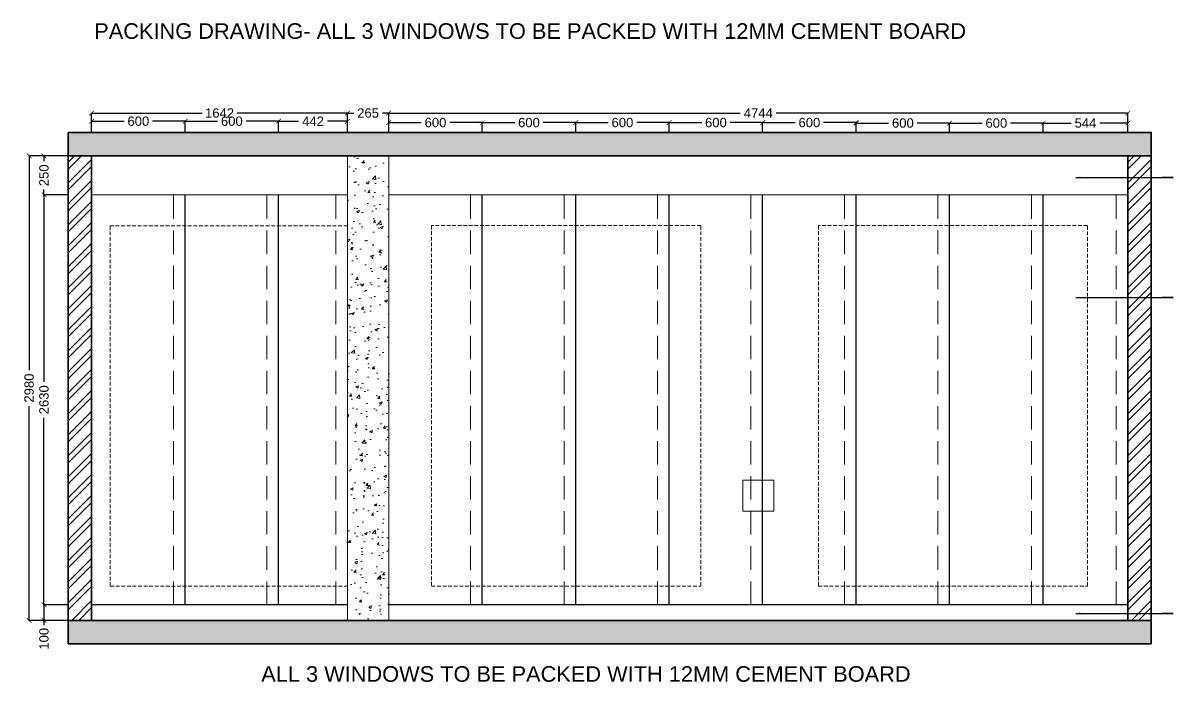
# Model space of a CAD drawing. Header units: millimetres. Extents: x 1464389 to 1998638, y -29162 to 256806.
# Drawn here: x 1586287 to 1593668, y 177134 to 181362 of the extents above; entities that cross this region are included whole.
import ezdxf

# ---------------------------------------------------------------- set-up
doc = ezdxf.new("R2010")
doc.units = ezdxf.units.MM
doc.header["$LTSCALE"] = 15
doc.header["$PDMODE"] = 35
doc.linetypes.add('DASHED', pattern=[0.75, 0.5, -0.25])
doc.linetypes.add('HIDDEN', pattern=[9.525, 6.35, -3.175])
doc.layers.get('0').update_dxf_attribs({"lineweight": 5})
for name, color, linetype, lineweight in [('dimension', 1, 'Continuous', 25), ('false ceiling', 124, 'Continuous', 9), ('Hatch', 252, 'Continuous', 15), ('LS_DR_Wall', 5, 'Continuous', 35)]:
    doc.layers.add(name, color=color, linetype=linetype, lineweight=lineweight)
doc.layers.add('Furnitures', color=7, linetype='Continuous', lineweight=25, true_color=0x753b00)
doc.layers.add('Lighting', color=7, linetype='DASHED', lineweight=9, true_color=0xff870f)
doc.layers.add('LS_DR_Skirting', color=154, linetype='Continuous')
doc.layers.add('Text', color=250, linetype='Continuous')
doc.layers.add('TEXTS', color=7, linetype='Continuous', true_color=0x636466)
doc.styles.add('ARIAL', font='arial.ttf')
doc.dimstyles.new('SC-25', dxfattribs={"dimtxt": 60, "dimasz": 30, "dimexe": 0, "dimexo": 0, "dimgap": 25, "dimtad": 0, "dimdec": 0, "dimzin": 0, "dimdsep": 46, "dimtxsty": 'ARIAL', "dimblk": 'ARCHTICK', "dimcen": 0.09, "dimdle": 3, "dimclrd": 251, "dimclre": 251, "dimclrt": 1, "dimadec": 0, "dimazin": 0, "dimtfac": 1, "dimtdec": 0, "dimtofl": 0, "dimtmove": 0, "dimatfit": 2, "dimfxl": 100, "dimtolj": 1, "dimtzin": 0, "dimarcsym": 0})

# ---------------------------------------------------------------- blocks, each defined once
blk = doc.blocks.new('_ArchTick')
at = {"color": 0, "linetype": 'ByBlock', "const_width": 0.15}
blk.add_lwpolyline([(-0.5, -0.5), (0.5, 0.5)], dxfattribs=at)
blk = doc.blocks.new('*D1569')
at = {"layer": 'Defpoints', "color": 0, "ltscale": 0.25, "transparency": 16777216}
for p in [(1593378.5, 180783.9), (1588634.5, 180659.5), (1593378.5, 180659.5)]:
    blk.add_point(p, dxfattribs=at)
at = {"layer": 'dimension', "color": 251, "lineweight": -2, "ltscale": 0.25, "transparency": 16777216}
for p, q in [((1588631.5, 180783.9), (1590890.9, 180783.9)), ((1588634.5, 180659.5), (1588634.5, 180783.9)), ((1593381.5, 180783.9), (1591122.2, 180783.9)), ((1593378.5, 180659.5), (1593378.5, 180783.9))]:
    blk.add_line(p, q, dxfattribs=at)
at = {"layer": 'dimension', "color": 251, "lineweight": -2, "ltscale": 0.25, "transparency": 16777216, "xscale": 30, "yscale": 30, "zscale": 30, "rotation": 180}
blk.add_blockref('_ArchTick', (1588634.5, 180783.9), dxfattribs=at)
at = {"layer": 'dimension', "color": 251, "lineweight": -2, "ltscale": 0.25, "transparency": 16777216, "xscale": 30, "yscale": 30, "zscale": 30}
blk.add_blockref('_ArchTick', (1593378.5, 180783.9), dxfattribs=at)
at = {"layer": 'dimension', "color": 1, "ltscale": 0.25, "transparency": 16777216, "insert": (1591006.5, 180783.9), "char_height": 60, "attachment_point": 5, "style": 'ARIAL'}
blk.add_mtext('\\A1;4744', dxfattribs=at)
blk = doc.blocks.new('*D1570')
at = {"layer": 'Defpoints', "color": 0, "ltscale": 0.25, "transparency": 16777216}
for p in [(1586577.5, 180509.5), (1586326.4, 177529.5), (1586577.5, 177529.5)]:
    blk.add_point(p, dxfattribs=at)
at = {"layer": 'dimension', "color": 251, "lineweight": -2, "ltscale": 0.25, "transparency": 16777216}
for p, q in [((1586326.4, 180512.5), (1586326.4, 179134.5)), ((1586577.5, 180509.5), (1586326.4, 180509.5)), ((1586326.4, 177526.5), (1586326.4, 178904.5)), ((1586577.5, 177529.5), (1586326.4, 177529.5))]:
    blk.add_line(p, q, dxfattribs=at)
at = {"layer": 'dimension', "color": 251, "lineweight": -2, "ltscale": 0.25, "transparency": 16777216, "xscale": 30, "yscale": 30, "zscale": 30}
for p, rotation in [((1586326.4, 180509.5), 90), ((1586326.4, 177529.5), 270)]:
    blk.add_blockref('_ArchTick', p, dxfattribs=dict(at, rotation=rotation))
at = {"layer": 'dimension', "color": 1, "ltscale": 0.25, "transparency": 16777216, "insert": (1586326.4, 179019.5), "char_height": 60, "attachment_point": 5, "rotation": 90, "style": 'ARIAL'}
blk.add_mtext('\\A1;2980', dxfattribs=at)
blk = doc.blocks.new('*D1571')
at = {"layer": 'Defpoints', "color": 0, "ltscale": 0.25, "transparency": 16777216}
for p in [(1588369.5, 180783.9), (1586727.5, 180659.5), (1588369.5, 180659.5)]:
    blk.add_point(p, dxfattribs=at)
at = {"layer": 'dimension', "color": 251, "lineweight": -2, "ltscale": 0.25, "transparency": 16777216}
for p, q in [((1586724.5, 180783.9), (1587437.1, 180783.9)), ((1586727.5, 180659.5), (1586727.5, 180783.9)), ((1588372.5, 180783.9), (1587660, 180783.9)), ((1588369.5, 180659.5), (1588369.5, 180783.9))]:
    blk.add_line(p, q, dxfattribs=at)
at = {"layer": 'dimension', "color": 251, "lineweight": -2, "ltscale": 0.25, "transparency": 16777216, "xscale": 30, "yscale": 30, "zscale": 30, "rotation": 180}
blk.add_blockref('_ArchTick', (1586727.5, 180783.9), dxfattribs=at)
at = {"layer": 'dimension', "color": 251, "lineweight": -2, "ltscale": 0.25, "transparency": 16777216, "xscale": 30, "yscale": 30, "zscale": 30}
blk.add_blockref('_ArchTick', (1588369.5, 180783.9), dxfattribs=at)
at = {"layer": 'dimension', "color": 1, "ltscale": 0.25, "transparency": 16777216, "insert": (1587548.5, 180783.9), "char_height": 60, "attachment_point": 5, "style": 'ARIAL'}
blk.add_mtext('\\A1;1642', dxfattribs=at)
blk = doc.blocks.new('*D1572')
at = {"layer": 'Defpoints', "color": 0, "ltscale": 0.25, "transparency": 16777216}
for p in [(1588634.5, 180783.9), (1588369.5, 180659.5), (1588634.5, 180659.5)]:
    blk.add_point(p, dxfattribs=at)
at = {"layer": 'dimension', "color": 251, "lineweight": -2, "ltscale": 0.25, "transparency": 16777216}
for p, q in [((1588366.5, 180783.9), (1588410, 180783.9)), ((1588369.5, 180659.5), (1588369.5, 180783.9)), ((1588637.5, 180783.9), (1588594, 180783.9)), ((1588634.5, 180659.5), (1588634.5, 180783.9))]:
    blk.add_line(p, q, dxfattribs=at)
at = {"layer": 'dimension', "color": 251, "lineweight": -2, "ltscale": 0.25, "transparency": 16777216, "xscale": 30, "yscale": 30, "zscale": 30, "rotation": 180}
blk.add_blockref('_ArchTick', (1588369.5, 180783.9), dxfattribs=at)
at = {"layer": 'dimension', "color": 251, "lineweight": -2, "ltscale": 0.25, "transparency": 16777216, "xscale": 30, "yscale": 30, "zscale": 30}
blk.add_blockref('_ArchTick', (1588634.5, 180783.9), dxfattribs=at)
at = {"layer": 'dimension', "color": 1, "ltscale": 0.25, "transparency": 16777216, "insert": (1588502, 180783.9), "char_height": 60, "attachment_point": 5, "style": 'ARIAL'}
blk.add_mtext('\\A1;265', dxfattribs=at)
blk = doc.blocks.new('*D1573')
at = {"layer": 'Defpoints', "color": 0, "ltscale": 0.25, "transparency": 16777216}
for p in [(1587327.5, 180731.5), (1586727.5, 180659.5), (1587327.5, 180659.5)]:
    blk.add_point(p, dxfattribs=at)
at = {"layer": 'dimension', "color": 251, "lineweight": -2, "ltscale": 0.25, "transparency": 16777216}
for p, q in [((1586724.5, 180731.5), (1586936.2, 180731.5)), ((1586727.5, 180659.5), (1586727.5, 180731.5)), ((1587330.5, 180731.5), (1587118.9, 180731.5)), ((1587327.5, 180659.5), (1587327.5, 180731.5))]:
    blk.add_line(p, q, dxfattribs=at)
at = {"layer": 'dimension', "color": 251, "lineweight": -2, "ltscale": 0.25, "transparency": 16777216, "xscale": 30, "yscale": 30, "zscale": 30, "rotation": 180}
blk.add_blockref('_ArchTick', (1586727.5, 180731.5), dxfattribs=at)
at = {"layer": 'dimension', "color": 251, "lineweight": -2, "ltscale": 0.25, "transparency": 16777216, "xscale": 30, "yscale": 30, "zscale": 30}
blk.add_blockref('_ArchTick', (1587327.5, 180731.5), dxfattribs=at)
at = {"layer": 'dimension', "color": 1, "ltscale": 0.25, "transparency": 16777216, "insert": (1587027.5, 180731.5), "char_height": 60, "attachment_point": 5, "style": 'ARIAL'}
blk.add_mtext('\\A1;600', dxfattribs=at)
blk = doc.blocks.new('*D1574')
at = {"layer": 'Defpoints', "color": 0, "ltscale": 0.25, "transparency": 16777216}
for p in [(1587927.5, 180731.5), (1587327.5, 180659.5), (1587927.5, 180659.5)]:
    blk.add_point(p, dxfattribs=at)
at = {"layer": 'dimension', "color": 251, "lineweight": -2, "ltscale": 0.25, "transparency": 16777216}
for p, q in [((1587324.5, 180731.5), (1587536.2, 180731.5)), ((1587327.5, 180659.5), (1587327.5, 180731.5)), ((1587930.5, 180731.5), (1587718.9, 180731.5)), ((1587927.5, 180659.5), (1587927.5, 180731.5))]:
    blk.add_line(p, q, dxfattribs=at)
at = {"layer": 'dimension', "color": 251, "lineweight": -2, "ltscale": 0.25, "transparency": 16777216, "xscale": 30, "yscale": 30, "zscale": 30, "rotation": 180}
blk.add_blockref('_ArchTick', (1587327.5, 180731.5), dxfattribs=at)
at = {"layer": 'dimension', "color": 251, "lineweight": -2, "ltscale": 0.25, "transparency": 16777216, "xscale": 30, "yscale": 30, "zscale": 30}
blk.add_blockref('_ArchTick', (1587927.5, 180731.5), dxfattribs=at)
at = {"layer": 'dimension', "color": 1, "ltscale": 0.25, "transparency": 16777216, "insert": (1587627.5, 180731.5), "char_height": 60, "attachment_point": 5, "style": 'ARIAL'}
blk.add_mtext('\\A1;600', dxfattribs=at)
blk = doc.blocks.new('*D1575')
at = {"layer": 'Defpoints', "color": 0, "ltscale": 0.25, "transparency": 16777216}
for p in [(1588369.5, 180731.5), (1587927.5, 180659.5), (1588369.5, 180659.5)]:
    blk.add_point(p, dxfattribs=at)
at = {"layer": 'dimension', "color": 251, "lineweight": -2, "ltscale": 0.25, "transparency": 16777216}
for p, q in [((1587924.5, 180731.5), (1588056.3, 180731.5)), ((1587927.5, 180659.5), (1587927.5, 180731.5)), ((1588372.5, 180731.5), (1588240.7, 180731.5)), ((1588369.5, 180659.5), (1588369.5, 180731.5))]:
    blk.add_line(p, q, dxfattribs=at)
at = {"layer": 'dimension', "color": 251, "lineweight": -2, "ltscale": 0.25, "transparency": 16777216, "xscale": 30, "yscale": 30, "zscale": 30, "rotation": 180}
blk.add_blockref('_ArchTick', (1587927.5, 180731.5), dxfattribs=at)
at = {"layer": 'dimension', "color": 251, "lineweight": -2, "ltscale": 0.25, "transparency": 16777216, "xscale": 30, "yscale": 30, "zscale": 30}
blk.add_blockref('_ArchTick', (1588369.5, 180731.5), dxfattribs=at)
at = {"layer": 'dimension', "color": 1, "ltscale": 0.25, "transparency": 16777216, "insert": (1588148.5, 180731.5), "char_height": 60, "attachment_point": 5, "style": 'ARIAL'}
blk.add_mtext('\\A1;442', dxfattribs=at)
blk = doc.blocks.new('*D1576')
at = {"layer": 'Defpoints', "color": 0, "ltscale": 0.25, "transparency": 16777216}
for p in [(1589234.5, 180722.6), (1588634.5, 180659.5), (1589234.5, 180659.5)]:
    blk.add_point(p, dxfattribs=at)
at = {"layer": 'dimension', "color": 251, "lineweight": -2, "ltscale": 0.25, "transparency": 16777216}
for p, q in [((1588631.5, 180722.6), (1588843.2, 180722.6)), ((1588634.5, 180659.5), (1588634.5, 180722.6)), ((1589237.5, 180722.6), (1589025.9, 180722.6)), ((1589234.5, 180659.5), (1589234.5, 180722.6))]:
    blk.add_line(p, q, dxfattribs=at)
at = {"layer": 'dimension', "color": 251, "lineweight": -2, "ltscale": 0.25, "transparency": 16777216, "xscale": 30, "yscale": 30, "zscale": 30, "rotation": 180}
blk.add_blockref('_ArchTick', (1588634.5, 180722.6), dxfattribs=at)
at = {"layer": 'dimension', "color": 251, "lineweight": -2, "ltscale": 0.25, "transparency": 16777216, "xscale": 30, "yscale": 30, "zscale": 30}
blk.add_blockref('_ArchTick', (1589234.5, 180722.6), dxfattribs=at)
at = {"layer": 'dimension', "color": 1, "ltscale": 0.25, "transparency": 16777216, "insert": (1588934.5, 180722.6), "char_height": 60, "attachment_point": 5, "style": 'ARIAL'}
blk.add_mtext('\\A1;600', dxfattribs=at)
blk = doc.blocks.new('*D1577')
at = {"layer": 'Defpoints', "color": 0, "ltscale": 0.25, "transparency": 16777216}
for p in [(1589834.5, 180722.6), (1589234.5, 180659.5), (1589834.5, 180659.5)]:
    blk.add_point(p, dxfattribs=at)
at = {"layer": 'dimension', "color": 251, "lineweight": -2, "ltscale": 0.25, "transparency": 16777216}
for p, q in [((1589231.5, 180722.6), (1589443.2, 180722.6)), ((1589234.5, 180659.5), (1589234.5, 180722.6)), ((1589837.5, 180722.6), (1589625.9, 180722.6)), ((1589834.5, 180659.5), (1589834.5, 180722.6))]:
    blk.add_line(p, q, dxfattribs=at)
at = {"layer": 'dimension', "color": 251, "lineweight": -2, "ltscale": 0.25, "transparency": 16777216, "xscale": 30, "yscale": 30, "zscale": 30, "rotation": 180}
blk.add_blockref('_ArchTick', (1589234.5, 180722.6), dxfattribs=at)
at = {"layer": 'dimension', "color": 251, "lineweight": -2, "ltscale": 0.25, "transparency": 16777216, "xscale": 30, "yscale": 30, "zscale": 30}
blk.add_blockref('_ArchTick', (1589834.5, 180722.6), dxfattribs=at)
at = {"layer": 'dimension', "color": 1, "ltscale": 0.25, "transparency": 16777216, "insert": (1589534.5, 180722.6), "char_height": 60, "attachment_point": 5, "style": 'ARIAL'}
blk.add_mtext('\\A1;600', dxfattribs=at)
blk = doc.blocks.new('*D1578')
at = {"layer": 'Defpoints', "color": 0, "ltscale": 0.25, "transparency": 16777216}
for p in [(1590434.5, 180722.6), (1589834.5, 180659.5), (1590434.5, 180659.5)]:
    blk.add_point(p, dxfattribs=at)
at = {"layer": 'dimension', "color": 251, "lineweight": -2, "ltscale": 0.25, "transparency": 16777216}
for p, q in [((1589831.5, 180722.6), (1590043.2, 180722.6)), ((1589834.5, 180659.5), (1589834.5, 180722.6)), ((1590437.5, 180722.6), (1590225.9, 180722.6)), ((1590434.5, 180659.5), (1590434.5, 180722.6))]:
    blk.add_line(p, q, dxfattribs=at)
at = {"layer": 'dimension', "color": 251, "lineweight": -2, "ltscale": 0.25, "transparency": 16777216, "xscale": 30, "yscale": 30, "zscale": 30, "rotation": 180}
blk.add_blockref('_ArchTick', (1589834.5, 180722.6), dxfattribs=at)
at = {"layer": 'dimension', "color": 251, "lineweight": -2, "ltscale": 0.25, "transparency": 16777216, "xscale": 30, "yscale": 30, "zscale": 30}
blk.add_blockref('_ArchTick', (1590434.5, 180722.6), dxfattribs=at)
at = {"layer": 'dimension', "color": 1, "ltscale": 0.25, "transparency": 16777216, "insert": (1590134.5, 180722.6), "char_height": 60, "attachment_point": 5, "style": 'ARIAL'}
blk.add_mtext('\\A1;600', dxfattribs=at)
blk = doc.blocks.new('*D1579')
at = {"layer": 'Defpoints', "color": 0, "ltscale": 0.25, "transparency": 16777216}
for p in [(1591034.5, 180722.6), (1590434.5, 180659.5), (1591034.5, 180659.5)]:
    blk.add_point(p, dxfattribs=at)
at = {"layer": 'dimension', "color": 251, "lineweight": -2, "ltscale": 0.25, "transparency": 16777216}
for p, q in [((1590431.5, 180722.6), (1590643.2, 180722.6)), ((1590434.5, 180659.5), (1590434.5, 180722.6)), ((1591037.5, 180722.6), (1590825.9, 180722.6)), ((1591034.5, 180659.5), (1591034.5, 180722.6))]:
    blk.add_line(p, q, dxfattribs=at)
at = {"layer": 'dimension', "color": 251, "lineweight": -2, "ltscale": 0.25, "transparency": 16777216, "xscale": 30, "yscale": 30, "zscale": 30, "rotation": 180}
blk.add_blockref('_ArchTick', (1590434.5, 180722.6), dxfattribs=at)
at = {"layer": 'dimension', "color": 251, "lineweight": -2, "ltscale": 0.25, "transparency": 16777216, "xscale": 30, "yscale": 30, "zscale": 30}
blk.add_blockref('_ArchTick', (1591034.5, 180722.6), dxfattribs=at)
at = {"layer": 'dimension', "color": 1, "ltscale": 0.25, "transparency": 16777216, "insert": (1590734.5, 180722.6), "char_height": 60, "attachment_point": 5, "style": 'ARIAL'}
blk.add_mtext('\\A1;600', dxfattribs=at)
blk = doc.blocks.new('*D1580')
at = {"layer": 'Defpoints', "color": 0, "ltscale": 0.25, "transparency": 16777216}
for p in [(1591634.5, 180722.6), (1591034.5, 180659.5), (1591634.5, 180659.5)]:
    blk.add_point(p, dxfattribs=at)
at = {"layer": 'dimension', "color": 251, "lineweight": -2, "ltscale": 0.25, "transparency": 16777216}
for p, q in [((1591031.5, 180722.6), (1591243.2, 180722.6)), ((1591034.5, 180659.5), (1591034.5, 180722.6)), ((1591637.5, 180722.6), (1591425.9, 180722.6)), ((1591634.5, 180659.5), (1591634.5, 180722.6))]:
    blk.add_line(p, q, dxfattribs=at)
at = {"layer": 'dimension', "color": 251, "lineweight": -2, "ltscale": 0.25, "transparency": 16777216, "xscale": 30, "yscale": 30, "zscale": 30, "rotation": 180}
blk.add_blockref('_ArchTick', (1591034.5, 180722.6), dxfattribs=at)
at = {"layer": 'dimension', "color": 251, "lineweight": -2, "ltscale": 0.25, "transparency": 16777216, "xscale": 30, "yscale": 30, "zscale": 30}
blk.add_blockref('_ArchTick', (1591634.5, 180722.6), dxfattribs=at)
at = {"layer": 'dimension', "color": 1, "ltscale": 0.25, "transparency": 16777216, "insert": (1591334.5, 180722.6), "char_height": 60, "attachment_point": 5, "style": 'ARIAL'}
blk.add_mtext('\\A1;600', dxfattribs=at)
blk = doc.blocks.new('*D1581')
at = {"layer": 'Defpoints', "color": 0, "ltscale": 0.25, "transparency": 16777216}
for p in [(1592234.5, 180719.7), (1591634.5, 180659.5), (1592234.5, 180659.5)]:
    blk.add_point(p, dxfattribs=at)
at = {"layer": 'dimension', "color": 251, "lineweight": -2, "ltscale": 0.25, "transparency": 16777216}
for p, q in [((1591631.5, 180719.7), (1591843.2, 180719.7)), ((1591634.5, 180659.5), (1591634.5, 180719.7)), ((1592237.5, 180719.7), (1592025.9, 180719.7)), ((1592234.5, 180659.5), (1592234.5, 180719.7))]:
    blk.add_line(p, q, dxfattribs=at)
at = {"layer": 'dimension', "color": 251, "lineweight": -2, "ltscale": 0.25, "transparency": 16777216, "xscale": 30, "yscale": 30, "zscale": 30, "rotation": 180}
blk.add_blockref('_ArchTick', (1591634.5, 180719.7), dxfattribs=at)
at = {"layer": 'dimension', "color": 251, "lineweight": -2, "ltscale": 0.25, "transparency": 16777216, "xscale": 30, "yscale": 30, "zscale": 30}
blk.add_blockref('_ArchTick', (1592234.5, 180719.7), dxfattribs=at)
at = {"layer": 'dimension', "color": 1, "ltscale": 0.25, "transparency": 16777216, "insert": (1591934.5, 180719.7), "char_height": 60, "attachment_point": 5, "style": 'ARIAL'}
blk.add_mtext('\\A1;600', dxfattribs=at)
blk = doc.blocks.new('*D1582')
at = {"layer": 'Defpoints', "color": 0, "ltscale": 0.25, "transparency": 16777216}
for p in [(1592834.5, 180719.7), (1592234.5, 180659.5), (1592834.5, 180659.5)]:
    blk.add_point(p, dxfattribs=at)
at = {"layer": 'dimension', "color": 251, "lineweight": -2, "ltscale": 0.25, "transparency": 16777216}
for p, q in [((1592231.5, 180719.7), (1592443.2, 180719.7)), ((1592234.5, 180659.5), (1592234.5, 180719.7)), ((1592837.5, 180719.7), (1592625.9, 180719.7)), ((1592834.5, 180659.5), (1592834.5, 180719.7))]:
    blk.add_line(p, q, dxfattribs=at)
at = {"layer": 'dimension', "color": 251, "lineweight": -2, "ltscale": 0.25, "transparency": 16777216, "xscale": 30, "yscale": 30, "zscale": 30, "rotation": 180}
blk.add_blockref('_ArchTick', (1592234.5, 180719.7), dxfattribs=at)
at = {"layer": 'dimension', "color": 251, "lineweight": -2, "ltscale": 0.25, "transparency": 16777216, "xscale": 30, "yscale": 30, "zscale": 30}
blk.add_blockref('_ArchTick', (1592834.5, 180719.7), dxfattribs=at)
at = {"layer": 'dimension', "color": 1, "ltscale": 0.25, "transparency": 16777216, "insert": (1592534.5, 180719.7), "char_height": 60, "attachment_point": 5, "style": 'ARIAL'}
blk.add_mtext('\\A1;600', dxfattribs=at)
blk = doc.blocks.new('*D1583')
at = {"layer": 'Defpoints', "color": 0, "ltscale": 0.25, "transparency": 16777216}
for p in [(1593378.5, 180719.7), (1592834.5, 180659.5), (1593378.5, 180659.5)]:
    blk.add_point(p, dxfattribs=at)
at = {"layer": 'dimension', "color": 251, "lineweight": -2, "ltscale": 0.25, "transparency": 16777216}
for p, q in [((1592831.5, 180719.7), (1593015.4, 180719.7)), ((1592834.5, 180659.5), (1592834.5, 180719.7)), ((1593381.5, 180719.7), (1593197.7, 180719.7)), ((1593378.5, 180659.5), (1593378.5, 180719.7))]:
    blk.add_line(p, q, dxfattribs=at)
at = {"layer": 'dimension', "color": 251, "lineweight": -2, "ltscale": 0.25, "transparency": 16777216, "xscale": 30, "yscale": 30, "zscale": 30, "rotation": 180}
blk.add_blockref('_ArchTick', (1592834.5, 180719.7), dxfattribs=at)
at = {"layer": 'dimension', "color": 251, "lineweight": -2, "ltscale": 0.25, "transparency": 16777216, "xscale": 30, "yscale": 30, "zscale": 30}
blk.add_blockref('_ArchTick', (1593378.5, 180719.7), dxfattribs=at)
at = {"layer": 'dimension', "color": 1, "ltscale": 0.25, "transparency": 16777216, "insert": (1593106.5, 180719.7), "char_height": 60, "attachment_point": 5, "style": 'ARIAL'}
blk.add_mtext('\\A1;544', dxfattribs=at)
blk = doc.blocks.new('*D1642')
at = {"color": 251, "lineweight": -2, "ltscale": 0.25, "transparency": 16777216}
for p, q in [((1586421.7, 180262.5), (1586421.7, 179059.5)), ((1586577.5, 180259.5), (1586421.7, 180259.5)), ((1586421.7, 177626.5), (1586421.7, 178829.5)), ((1586577.5, 177629.5), (1586421.7, 177629.5))]:
    blk.add_line(p, q, dxfattribs=at)
at = {"layer": 'Defpoints', "color": 0, "ltscale": 0.25, "transparency": 16777216}
for p in [(1586577.5, 180259.5), (1586421.7, 177629.5), (1586577.5, 177629.5)]:
    blk.add_point(p, dxfattribs=at)
at = {"color": 251, "lineweight": -2, "ltscale": 0.25, "transparency": 16777216, "xscale": 30, "yscale": 30, "zscale": 30}
for p, rotation in [((1586421.7, 180259.5), 90), ((1586421.7, 177629.5), 270)]:
    blk.add_blockref('_ArchTick', p, dxfattribs=dict(at, rotation=rotation))
at = {"color": 1, "ltscale": 0.25, "transparency": 16777216, "insert": (1586421.7, 178944.5), "char_height": 60, "attachment_point": 5, "rotation": 90, "style": 'ARIAL'}
blk.add_mtext('\\A1;2630', dxfattribs=at)
blk = doc.blocks.new('*D1643')
at = {"color": 251, "lineweight": -2, "ltscale": 0.25, "transparency": 16777216}
for p, q in [((1586421.7, 177632.5), (1586421.7, 177529.5)), ((1586577.5, 177629.5), (1586421.7, 177629.5)), ((1586577.5, 177529.5), (1586421.7, 177529.5)), ((1586421.7, 177529.5), (1586421.7, 177499.5))]:
    blk.add_line(p, q, dxfattribs=at)
at = {"layer": 'Defpoints', "color": 0, "ltscale": 0.25, "transparency": 16777216}
for p in [(1586577.5, 177629.5), (1586421.7, 177529.5), (1586577.5, 177529.5)]:
    blk.add_point(p, dxfattribs=at)
at = {"color": 251, "lineweight": -2, "ltscale": 0.25, "transparency": 16777216, "xscale": 30, "yscale": 30, "zscale": 30}
for p, rotation in [((1586421.7, 177629.5), 90), ((1586421.7, 177529.5), 270)]:
    blk.add_blockref('_ArchTick', p, dxfattribs=dict(at, rotation=rotation))
at = {"color": 1, "ltscale": 0.25, "transparency": 16777216, "insert": (1586421.7, 177411.2), "char_height": 60, "attachment_point": 5, "rotation": 90, "style": 'ARIAL'}
blk.add_mtext('\\A1;100', dxfattribs=at)
blk = doc.blocks.new('*D1644')
at = {"color": 251, "lineweight": -2, "ltscale": 0.25, "transparency": 16777216}
for p, q in [((1586421.7, 180512.5), (1586421.7, 180476.2)), ((1586577.5, 180509.5), (1586421.7, 180509.5)), ((1586421.7, 180256.5), (1586421.7, 180292.8)), ((1586577.5, 180259.5), (1586421.7, 180259.5))]:
    blk.add_line(p, q, dxfattribs=at)
at = {"layer": 'Defpoints', "color": 0, "ltscale": 0.25, "transparency": 16777216}
for p in [(1586421.7, 180509.5), (1586577.5, 180509.5), (1586577.5, 180259.5)]:
    blk.add_point(p, dxfattribs=at)
at = {"color": 251, "lineweight": -2, "ltscale": 0.25, "transparency": 16777216, "xscale": 30, "yscale": 30, "zscale": 30}
for p, rotation in [((1586421.7, 180509.5), 90), ((1586421.7, 180259.5), 270)]:
    blk.add_blockref('_ArchTick', p, dxfattribs=dict(at, rotation=rotation))
at = {"color": 1, "ltscale": 0.25, "transparency": 16777216, "insert": (1586421.7, 180384.5), "char_height": 60, "attachment_point": 5, "rotation": 90, "style": 'ARIAL'}
blk.add_mtext('\\A1;250', dxfattribs=at)

msp = doc.modelspace()

# ---------------------------------------------------------------- hatches: boundary and pattern name
at = {"layer": 'Hatch', "ltscale": 0.25}
h = msp.add_hatch(dxfattribs=at)
h.set_pattern_fill('AR-CONC', color=256)
h.set_pattern_definition([(50, (360427.74, 306207.93), (182.184669, -15.939086), [19.05, -209.55]), (355, (360427.74, 306207.93), (-35.243421, 191.056845), [15.24, -167.640584]), (100.451445, (360442.92, 306206.6), (146.941247, 175.117752), [16.19001, -178.090245]), (46.1842, (360427.74, 306258.73), (271.07904, -42.042328), [28.575, -314.325]), (96.635558, (360450.33, 306255.23), (237.404134, 247.426125), [24.285023, -267.13561]), (351.18415, (360427.74, 306258.73), (237.404134, 247.426125), [22.85997, -251.45973]), (21, (360453.14, 306246.03), (151.614391, -102.265198), [19.05, -209.55]), (326, (360453.14, 306246.03), (61.802028, 184.187966), [15.24, -167.64]), (71.451445, (360465.77, 306237.51), (213.41642, 81.92277), [16.19001, -178.089938]), (37.5, (360427.74, 306207.935), (3.0886033, 84.555039), [0, -165.608, 0, -170.18, 0, -168.275]), (7.5, (360427.74, 306207.935), (66.8196625, 100.180575), [0, -97.028, 0, -161.798, 0, -64.135]), (327.5, (360371.1, 306207.935), (135.590595, -5.728744), [0, -63.5, 0, -198.12, 0, -262.89]), (317.5, (360345.7, 306207.93), (148.129181, 25.426491), [0, -82.55, 0, -131.572, 0, -186.69])])
h.paths.add_polyline_path([(1593528.5, 180659.5), (1586577.5, 180659.5), (1586577.5, 180509.5), (1593528.5, 180509.5)])
h = msp.add_hatch(dxfattribs=at)
h.set_pattern_fill('ANSI32', color=256, scale=10)
h.set_pattern_definition([(45, (360427.74, 306207.935), (-67.351921, 67.351921), []), (45, (360472.64, 306207.935), (-67.351921, 67.351921), [])])
h.paths.add_polyline_path([(1586727.5, 180509.5), (1586577.5, 180509.5), (1586577.5, 177529.5), (1586727.5, 177529.5)])
h = msp.add_hatch(dxfattribs=at)
h.set_pattern_fill('AR-CONC', color=256)
h.set_pattern_definition([(50, (354501.48, 312859.51), (182.184669, -15.939086), [19.05, -209.55]), (355, (354501.48, 312859.51), (-35.243421, 191.056845), [15.24, -167.640584]), (100.451445, (354516.66, 312858.18), (146.941247, 175.117752), [16.19001, -178.090245]), (46.1842, (354501.48, 312910.3), (271.07904, -42.042328), [28.575, -314.325]), (96.635558, (354524.07, 312906.8), (237.404134, 247.426125), [24.285023, -267.13561]), (351.18415, (354501.48, 312910.3), (237.404134, 247.426125), [22.85997, -251.45973]), (21, (354526.88, 312897.61), (151.614391, -102.265198), [19.05, -209.55]), (326, (354526.88, 312897.61), (61.802028, 184.187966), [15.24, -167.64]), (71.451445, (354539.52, 312889.09), (213.41642, 81.92277), [16.19001, -178.089938]), (37.5, (354501.48, 312859.51), (3.0886033, 84.555039), [0, -165.608, 0, -170.18, 0, -168.275]), (7.5, (354501.48, 312859.51), (66.8196625, 100.180575), [0, -97.028, 0, -161.798, 0, -64.135]), (327.5, (354444.84, 312859.51), (135.590595, -5.728744), [0, -63.5, 0, -198.12, 0, -262.89]), (317.5, (354419.44, 312859.51), (148.129181, 25.426491), [0, -82.55, 0, -131.572, 0, -186.69])])
h.paths.add_polyline_path([(1588634.5, 180509.5), (1588369.5, 180509.5), (1588369.5, 177529.5), (1588634.5, 177529.5)])
h = msp.add_hatch(dxfattribs=at)
h.set_pattern_fill('ANSI32', color=256, scale=10)
h.set_pattern_definition([(45, (367228.74, 306207.935), (-67.351921, 67.351921), []), (45, (367273.64, 306207.935), (-67.351921, 67.351921), [])])
h.paths.add_polyline_path([(1593528.5, 180509.5), (1593378.5, 180509.5), (1593378.5, 177529.5), (1593528.5, 177529.5)])
h = msp.add_hatch(dxfattribs=at)
h.set_pattern_fill('AR-CONC', color=256)
h.set_pattern_definition([(50, (360427.74, 303077.93), (182.184669, -15.939086), [19.05, -209.55]), (355, (360427.74, 303077.93), (-35.243421, 191.056845), [15.24, -167.640584]), (100.451445, (360442.92, 303076.6), (146.941247, 175.117752), [16.19001, -178.090245]), (46.1842, (360427.74, 303128.73), (271.07904, -42.042328), [28.575, -314.325]), (96.635558, (360450.33, 303125.23), (237.404134, 247.426125), [24.285023, -267.13561]), (351.18415, (360427.74, 303128.73), (237.404134, 247.426125), [22.85997, -251.45973]), (21, (360453.14, 303116.03), (151.614391, -102.265198), [19.05, -209.55]), (326, (360453.14, 303116.03), (61.802028, 184.187966), [15.24, -167.64]), (71.451445, (360465.77, 303107.51), (213.41642, 81.92277), [16.19001, -178.089938]), (37.5, (360427.74, 303077.935), (3.0886033, 84.555039), [0, -165.608, 0, -170.18, 0, -168.275]), (7.5, (360427.74, 303077.935), (66.8196625, 100.180575), [0, -97.028, 0, -161.798, 0, -64.135]), (327.5, (360371.1, 303077.935), (135.590595, -5.728744), [0, -63.5, 0, -198.12, 0, -262.89]), (317.5, (360345.7, 303077.93), (148.129181, 25.426491), [0, -82.55, 0, -131.572, 0, -186.69])])
h.paths.add_polyline_path([(1593528.5, 177529.5), (1586577.5, 177529.5), (1586577.5, 177379.5), (1593528.5, 177379.5)])

# ---------------------------------------------------------------- linework, layer by layer
for p, q in [((1586727.5, 180509.5), (1586727.5, 177529.5)), ((1588369.5, 180509.5), (1586727.5, 180509.5)), ((1586727.5, 177529.5), (1586727.5, 180509.5)), ((1588369.5, 180509.5), (1588369.5, 177749.5)), ((1588369.5, 177529.5), (1588369.5, 180509.5)), ((1588634.5, 180509.5), (1588634.5, 177529.5)), ((1593378.5, 180509.5), (1588634.5, 180509.5)), ((1593378.5, 180509.5), (1593378.5, 177529.5)), ((1588369.5, 177529.5), (1586727.5, 177529.5)), ((1593378.5, 177529.5), (1588634.5, 177529.5))]:
    msp.add_line(p, q)
at = {"ltscale": 0.25}
msp.add_lwpolyline([(1588369.5, 180509.5), (1588634.5, 180509.5), (1588634.5, 177529.5), (1588369.5, 177529.5)], close=True, dxfattribs=at)
msp.add_lwpolyline([(1591106.5, 178429.5), (1591106.5, 178229.5), (1590906.5, 178229.5), (1590906.5, 178429.5)], close=True)
at = {"layer": 'false ceiling', "ltscale": 0.25}
for p, q in [((1586727.5, 180259.5), (1588369.5, 180259.5)), ((1588634.5, 180259.5), (1593378.5, 180259.5))]:
    msp.add_line(p, q, dxfattribs=at)
at = {"layer": 'Furnitures', "ltscale": 0.25}
for p, q in [((1587327.5, 177629.5), (1587327.5, 180259.5)), ((1587927.5, 177629.5), (1587927.5, 180259.5)), ((1589234.5, 177629.5), (1589234.5, 180259.5)), ((1589834.5, 177629.5), (1589834.5, 180259.5)), ((1590434.5, 177629.5), (1590434.5, 180259.5)), ((1591034.5, 177629.5), (1591034.5, 180259.5)), ((1591634.5, 177629.5), (1591634.5, 180259.5)), ((1592234.5, 177629.5), (1592234.5, 180259.5)), ((1592834.5, 177629.5), (1592834.5, 180259.5)), ((1593378.5, 177629.5), (1593378.5, 180259.5))]:
    msp.add_line(p, q, dxfattribs=at)
at = {"layer": 'Hatch', "linetype": 'HIDDEN', "ltscale": 0.25}
for points in [[(1588369.5, 180059.5), (1586847.5, 180059.5), (1586847.5, 177749.5), (1588369.5, 177749.5)], [(1590637.5, 180061.5), (1588909.5, 180061.5), (1588909.5, 177749.5), (1590637.5, 177749.5)], [(1593118.5, 180061.5), (1591392.5, 180061.5), (1591392.5, 177749.5), (1593118.5, 177749.5)]]:
    msp.add_lwpolyline(points, close=True, dxfattribs=at)
at = {"layer": 'Lighting', "ltscale": 20}
for p, q in [((1587252.5, 177629.5), (1587252.5, 180259.5)), ((1587852.5, 177629.5), (1587852.5, 180259.5)), ((1588294.5, 177629.5), (1588294.5, 180259.5)), ((1589159.5, 177629.5), (1589159.5, 180259.5)), ((1589759.5, 177629.5), (1589759.5, 180259.5)), ((1590359.5, 177629.5), (1590359.5, 180259.5)), ((1590959.5, 177629.5), (1590959.5, 180259.5)), ((1591559.5, 177629.5), (1591559.5, 180259.5)), ((1592159.5, 177629.5), (1592159.5, 180259.5)), ((1592759.5, 177629.5), (1592759.5, 180259.5)), ((1593303.5, 177629.5), (1593303.5, 180259.5))]:
    msp.add_line(p, q, dxfattribs=at)
at = {"layer": 'LS_DR_Skirting'}
for p, q in [((1588369.5, 177629.5), (1586727.5, 177629.5)), ((1593378.5, 177629.5), (1588634.5, 177629.5))]:
    msp.add_line(p, q, dxfattribs=at)
at = {"layer": 'LS_DR_Wall', "ltscale": 0.25}
for points in [[(1586577.5, 180659.5), (1593528.5, 180659.5), (1593528.5, 180509.5), (1586577.5, 180509.5)], [(1586727.5, 180509.5), (1586577.5, 180509.5), (1586577.5, 177529.5), (1586727.5, 177529.5)], [(1593528.5, 180509.5), (1593378.5, 180509.5), (1593378.5, 177529.5), (1593528.5, 177529.5)], [(1586577.5, 177529.5), (1593528.5, 177529.5), (1593528.5, 177379.5), (1586577.5, 177379.5)]]:
    msp.add_lwpolyline(points, close=True, dxfattribs=at)

# ---------------------------------------------------------------- texts
at = {"layer": 'Text', "char_height": 100, "attachment_point": 3, "style": 'ARIAL'}
for s, insert, width in [('\\pxql;PACKING DRAWING- ALL 3 WINDOWS TO BE PACKED WITH 12MM CEMENT BOARD', (1592664.1, 181360.1), 5919.866), ('\\pxql;ALL 3 WINDOWS TO BE PACKED WITH 12MM CEMENT BOARD', (1592123.7, 177235.4), 4307.374)]:
    msp.add_mtext(s, dxfattribs=dict(at, insert=insert, width=width))

# ---------------------------------------------------------------- dimensions: what is measured, and where the dimension line sits
at = {"ltscale": 0.25}
for base, p1, p2, picture, middle in [((1586421.7, 180509.5), (1586577.5, 180259.5), (1586577.5, 180509.5), '*D1644', (1586421.7, 180384.5)), ((1586421.7, 177629.5), (1586577.5, 180259.5), (1586577.5, 177629.5), '*D1642', (1586421.7, 178944.5)), ((1586421.7, 177529.5), (1586577.5, 177629.5), (1586577.5, 177529.5), '*D1643', (1586421.7, 177411.2))]:
    dim = msp.add_linear_dim(base=base, p1=p1, p2=p2, angle=90, dimstyle='SC-25', dxfattribs=at)
    dim.commit()
    dim.dimension.update_dxf_attribs({"geometry": picture, "text_midpoint": middle})
at = {"layer": 'dimension', "ltscale": 0.25}
for base, p1, p2, picture, middle in [((1588369.5, 180783.9), (1586727.5, 180659.5), (1588369.5, 180659.5), '*D1571', (1587548.5, 180783.9)), ((1587927.5, 180731.5), (1587327.5, 180659.5), (1587927.5, 180659.5), '*D1574', (1587627.5, 180731.5)), ((1588369.5, 180731.5), (1587927.5, 180659.5), (1588369.5, 180659.5), '*D1575', (1588148.5, 180731.5)), ((1593378.5, 180783.9), (1588634.5, 180659.5), (1593378.5, 180659.5), '*D1569', (1591006.5, 180783.9)), ((1589834.5, 180722.6), (1589234.5, 180659.5), (1589834.5, 180659.5), '*D1577', (1589534.5, 180722.6)), ((1590434.5, 180722.6), (1589834.5, 180659.5), (1590434.5, 180659.5), '*D1578', (1590134.5, 180722.6)), ((1591034.5, 180722.6), (1590434.5, 180659.5), (1591034.5, 180659.5), '*D1579', (1590734.5, 180722.6)), ((1591634.5, 180722.6), (1591034.5, 180659.5), (1591634.5, 180659.5), '*D1580', (1591334.5, 180722.6)), ((1592234.5, 180719.7), (1591634.5, 180659.5), (1592234.5, 180659.5), '*D1581', (1591934.5, 180719.7)), ((1592834.5, 180719.7), (1592234.5, 180659.5), (1592834.5, 180659.5), '*D1582', (1592534.5, 180719.7)), ((1593378.5, 180719.7), (1592834.5, 180659.5), (1593378.5, 180659.5), '*D1583', (1593106.5, 180719.7))]:
    dim = msp.add_linear_dim(base=base, p1=p1, p2=p2, dimstyle='SC-25', override={"dimtmove": 1}, dxfattribs=at)
    dim.commit()
    dim.dimension.update_dxf_attribs({"geometry": picture, "text_midpoint": middle})
for base, p1, p2, picture, middle in [((1587327.5, 180731.5), (1586727.5, 180659.5), (1587327.5, 180659.5), '*D1573', (1587027.5, 180731.5)), ((1588634.5, 180783.9), (1588369.5, 180659.5), (1588634.5, 180659.5), '*D1572', (1588502, 180783.9)), ((1589234.5, 180722.6), (1588634.5, 180659.5), (1589234.5, 180659.5), '*D1576', (1588934.5, 180722.6))]:
    dim = msp.add_linear_dim(base=base, p1=p1, p2=p2, dimstyle='SC-25', dxfattribs=at)
    dim.commit()
    dim.dimension.update_dxf_attribs({"geometry": picture, "text_midpoint": middle})
dim = msp.add_linear_dim(base=(1586326.4, 177529.5), p1=(1586577.5, 180509.5), p2=(1586577.5, 177529.5), angle=90, dimstyle='SC-25', override={"dimtmove": 1}, dxfattribs=at)
dim.commit()
dim.dimension.update_dxf_attribs({"geometry": '*D1570', "text_midpoint": (1586326.4, 179019.5)})

# ---------------------------------------------------------------- leaders
at = {"layer": 'TEXTS'}
for points in [[(1593044.2, 180370.6), (1593668.3, 180370.6), (1593598.9, 180370.6)], [(1593044.2, 179600.1), (1593668.3, 179600.1), (1593598.9, 179600.1)], [(1593044.2, 177574.4), (1593668.3, 177574.4), (1593598.9, 177574.4)]]:
    msp.add_leader(points, dimstyle='SC-25', override={"dimtad": 0}, dxfattribs=at)

doc.saveas('drawing.dxf')
